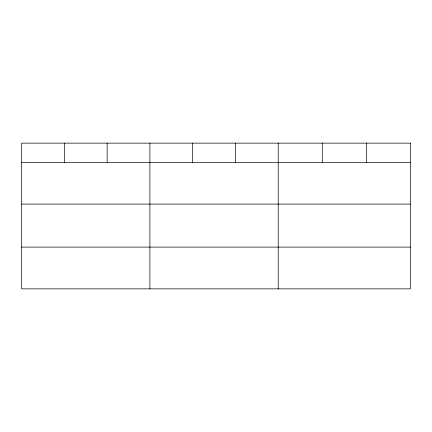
<?xml version="1.0" encoding="UTF-8"?>
<svg xmlns="http://www.w3.org/2000/svg" width="432" height="432" viewBox="0 0 432 432"><rect width="100%" height="100%" fill="white"/><g stroke="black" fill="none" stroke-linecap="round" stroke-linejoin="round"><path stroke-width="0.65" d="M21.6 162.329L410.4 162.329M21.6 204.082L410.4 204.082M21.6 247.104L410.4 247.104M366.336 143.143L366.336 162.329M322.272 143.143L322.272 162.329M278.208 143.143L278.208 288.857M235.44 143.143L235.44 162.329M192.672 143.143L192.672 162.329M149.904 143.143L149.904 288.857M107.136 143.143L107.136 162.329M64.368 143.143L64.368 162.329M410.4 143.143L21.6 143.143L21.6 288.857L410.4 288.857L410.4 143.143"/></g></svg>
